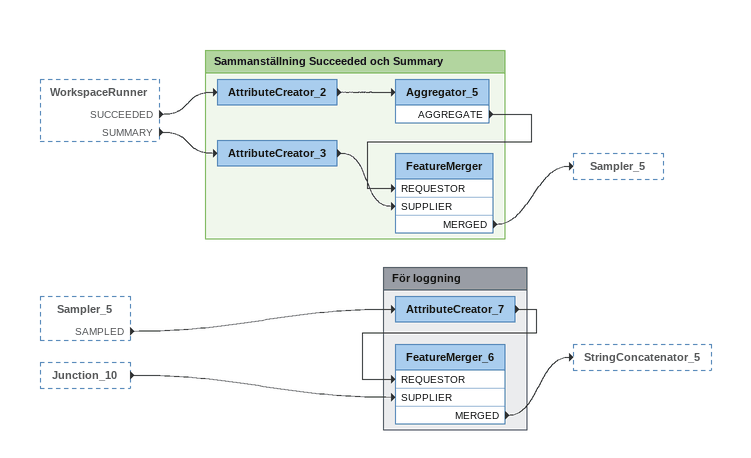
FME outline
WorkspaceRunner [outside]
    SUCCEEDED -> AttributeCreator_2
    SUMMARY -> AttributeCreator_3
Sampler_5 [outside]
    SAMPLED -> AttributeCreator_7
Junction_10 [outside]
    -> FeatureMerger_6 [SUPPLIER]

Bookmark: Sammanställning Succeeded och Summary
AttributeCreator_2
    -> Aggregator_5
Aggregator_5
    AGGREGATE -> FeatureMerger [REQUESTOR]
AttributeCreator_3
    -> FeatureMerger [SUPPLIER]
FeatureMerger
    MERGED -> Sampler_5

Bookmark: För loggning
AttributeCreator_7
    -> FeatureMerger_6 [REQUESTOR]
FeatureMerger_6
    MERGED -> StringConcatenator_5
